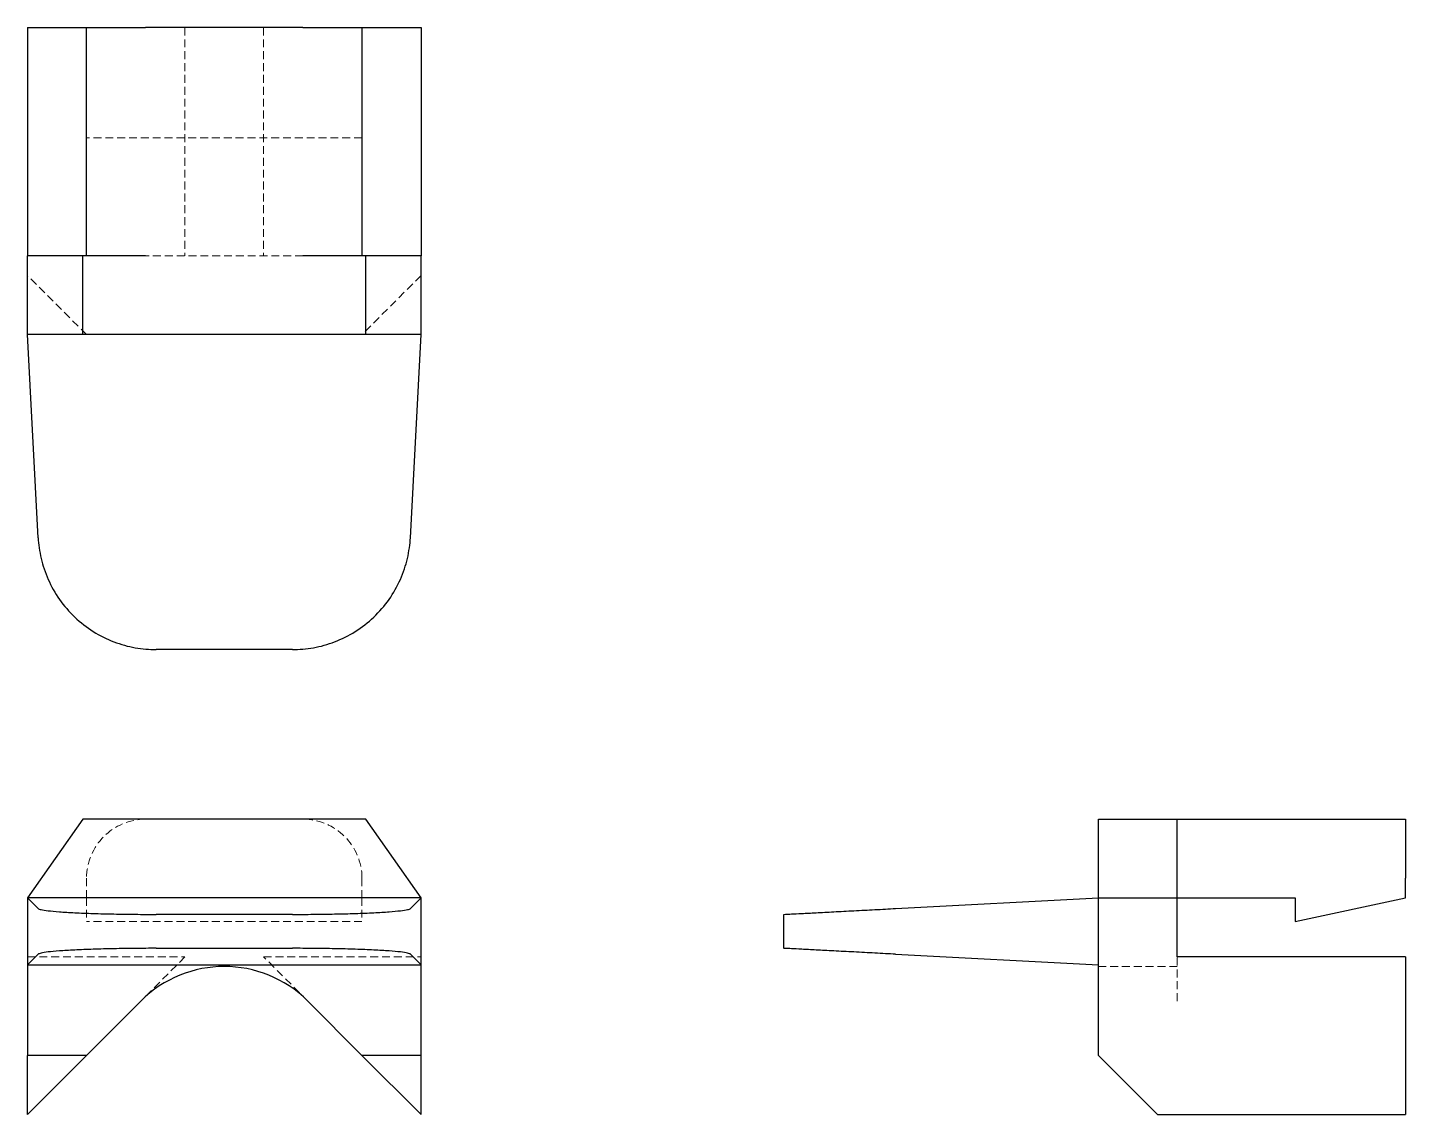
# Model space of a CAD drawing. Header units: millimetres. Extents: x 51 to 273, y 33 to 208.
import ezdxf

# ---------------------------------------------------------------- set-up
doc = ezdxf.new("R2010")
doc.units = ezdxf.units.MM
doc.linetypes.add('HIDDEN', pattern=[1.905, 1.27, -0.635])

msp = doc.modelspace()

# ---------------------------------------------------------------- linework, layer by layer
at = {"color": 7, "linetype": 'Continuous', "lineweight": 25}
for p, q in [((51.35, 208), (60.85, 208)), ((51.35, 208), (51.35, 171.29)), ((60.85, 171.29), (60.85, 208)), ((60.85, 208), (70.34, 208)), ((95.66, 208), (70.34, 208)), ((95.66, 208), (105.15, 208)), ((105.15, 208), (105.15, 171.29)), ((105.15, 208), (114.65, 208)), ((114.65, 208), (114.65, 171.29)), ((51.35, 158.63), (51.35, 171.29)), ((60.22, 171.29), (51.35, 171.29)), ((60.22, 158.63), (60.22, 171.29)), ((70.34, 171.29), (60.22, 171.29)), ((105.78, 171.29), (95.66, 171.29)), ((105.78, 158.63), (105.78, 171.29)), ((114.65, 171.29), (105.78, 171.29)), ((114.65, 158.63), (114.65, 171.29)), ((60.22, 158.63), (51.35, 158.63)), ((53.06, 125.99), (51.35, 158.63)), ((105.78, 158.63), (60.22, 158.63)), ((114.65, 158.63), (105.78, 158.63)), ((112.94, 125.99), (114.65, 158.63)), ((93.97, 108), (72.03, 108)), ((60.22, 80.73), (51.35, 68.08)), ((105.78, 80.73), (60.22, 80.73)), ((114.65, 68.08), (105.78, 80.73)), ((223.63, 68.08), (223.63, 80.73)), ((223.63, 80.73), (236.29, 80.73)), ((236.29, 68.08), (236.29, 80.73)), ((236.29, 80.73), (273, 80.73)), ((273, 80.73), (273, 71.24)), ((273, 68.08), (273, 71.24)), ((114.65, 68.08), (51.35, 68.08)), ((53.06, 66.37), (51.35, 68.08)), ((51.35, 68.08), (51.35, 57.32)), ((112.94, 66.37), (114.65, 68.08)), ((114.65, 57.32), (114.65, 68.08)), ((190.99, 66.37), (223.63, 68.08)), ((223.63, 57.32), (223.63, 68.08)), ((223.63, 68.08), (236.29, 68.08)), ((236.29, 58.58), (236.29, 68.08)), ((236.29, 68.08), (255.28, 68.08)), ((255.28, 68.08), (255.28, 64.28)), ((255.28, 64.28), (273, 68.08)), ((93.97, 65.42), (72.03, 65.42)), ((173, 59.97), (173, 65.42)), ((72.03, 59.97), (93.97, 59.97)), ((53.06, 59.03), (51.35, 57.32)), ((112.94, 59.03), (114.65, 57.32)), ((190.99, 59.03), (223.63, 57.32)), ((273, 58.58), (236.29, 58.58)), ((273, 58.58), (273, 33.27)), ((51.35, 57.32), (114.65, 57.32)), ((51.35, 57.32), (51.35, 42.76)), ((114.65, 42.76), (114.65, 57.32)), ((223.63, 42.76), (223.63, 57.32)), ((60.85, 42.76), (69.57, 51.49)), ((96.43, 51.49), (105.15, 42.76)), ((51.35, 33.27), (51.35, 42.76)), ((60.85, 42.76), (51.35, 42.76)), ((60.85, 42.76), (51.35, 33.27)), ((114.65, 33.27), (105.15, 42.76)), ((114.65, 42.76), (105.15, 42.76)), ((114.65, 33.27), (114.65, 42.76)), ((233.13, 33.27), (223.63, 42.76)), ((233.13, 33.27), (273, 33.27))]:
    msp.add_line(p, q, dxfattribs=at)
at = {"color": 7, "linetype": 'HIDDEN', "lineweight": 18}
for p, q in [((76.67, 208), (76.67, 171.29)), ((89.33, 208), (89.33, 171.29)), ((105.15, 190.28), (60.85, 190.28)), ((95.66, 171.29), (70.34, 171.29)), ((60.85, 158.63), (51.35, 168.13)), ((114.65, 168.13), (105.15, 158.63)), ((60.85, 71.24), (60.85, 68.08)), ((105.15, 71.24), (105.15, 68.08)), ((60.85, 68.08), (60.85, 64.28)), ((105.15, 68.08), (105.15, 64.28)), ((105.15, 64.28), (60.85, 64.28)), ((51.35, 58.58), (76.67, 58.58)), ((76.67, 58.58), (69.57, 51.49)), ((89.33, 58.58), (114.65, 58.58)), ((96.43, 51.49), (89.33, 58.58)), ((236.29, 51.49), (236.29, 58.58)), ((236.29, 57.05), (223.63, 57.05))]:
    msp.add_line(p, q, dxfattribs=at)
for centre, start, end in [((70.34, 71.24), 90, 180), ((95.66, 71.24), 0, 90)]:
    msp.add_arc(centre, 9.49, start, end, dxfattribs=at)
at = {"color": 7, "linetype": 'Continuous', "lineweight": 25}
msp.add_arc((83, 38.06), 18.99, 45, 135, dxfattribs=at)
for points in [[(53.06, 125.99), (53.12, 124.91), (53.28, 123.79), (53.8, 121.53), (54.18, 120.39), (55.16, 118.17), (55.77, 117.09), (57.21, 115.04), (58.04, 114.08), (59.87, 112.35), (60.88, 111.57), (62.99, 110.24), (64.11, 109.69), (66.38, 108.82), (67.53, 108.5), (69.81, 108.09), (70.94, 108), (72.03, 108)], [(93.97, 108), (95.06, 108), (96.19, 108.09), (98.47, 108.5), (99.62, 108.82), (101.89, 109.69), (103.01, 110.24), (105.12, 111.57), (106.13, 112.35), (107.96, 114.08), (108.79, 115.04), (110.23, 117.09), (110.84, 118.17), (111.82, 120.39), (112.2, 121.53), (112.72, 123.79), (112.88, 124.91), (112.94, 125.99)], [(53.06, 66.37), (53.12, 66.31), (53.28, 66.25), (53.8, 66.13), (54.18, 66.07), (55.16, 65.96), (55.77, 65.9), (57.21, 65.79), (58.04, 65.74), (59.87, 65.65), (60.88, 65.61), (62.99, 65.54), (64.11, 65.51), (66.38, 65.47), (67.53, 65.45), (69.81, 65.43), (70.94, 65.42), (72.03, 65.42)], [(93.97, 65.42), (95.06, 65.42), (96.19, 65.43), (98.47, 65.45), (99.62, 65.47), (101.89, 65.51), (103.01, 65.54), (105.12, 65.61), (106.13, 65.65), (107.96, 65.74), (108.79, 65.79), (110.23, 65.9), (110.84, 65.96), (111.82, 66.07), (112.2, 66.13), (112.72, 66.25), (112.88, 66.31), (112.94, 66.37)], [(173, 65.42), (173, 65.42), (173.09, 65.43), (173.5, 65.45), (173.82, 65.47), (174.69, 65.51), (175.24, 65.54), (176.57, 65.61), (177.35, 65.65), (179.08, 65.74), (180.04, 65.79), (182.09, 65.9), (183.17, 65.96), (185.39, 66.07), (186.53, 66.13), (188.79, 66.25), (189.91, 66.31), (190.99, 66.37)], [(72.03, 59.97), (70.94, 59.97), (69.81, 59.97), (67.53, 59.94), (66.38, 59.93), (64.11, 59.88), (62.99, 59.85), (60.88, 59.78), (59.87, 59.74), (58.04, 59.65), (57.21, 59.6), (55.77, 59.49), (55.16, 59.44), (54.18, 59.32), (53.8, 59.26), (53.28, 59.14), (53.12, 59.08), (53.06, 59.03)], [(112.94, 59.03), (112.88, 59.08), (112.72, 59.14), (112.2, 59.26), (111.82, 59.32), (110.84, 59.44), (110.23, 59.49), (108.79, 59.6), (107.96, 59.65), (106.13, 59.74), (105.12, 59.78), (103.01, 59.85), (101.89, 59.88), (99.62, 59.93), (98.47, 59.94), (96.19, 59.97), (95.06, 59.97), (93.97, 59.97)], [(190.99, 59.03), (189.91, 59.08), (188.79, 59.14), (186.53, 59.26), (185.39, 59.32), (183.17, 59.44), (182.09, 59.49), (180.04, 59.6), (179.08, 59.65), (177.35, 59.74), (176.57, 59.78), (175.24, 59.85), (174.69, 59.88), (173.82, 59.93), (173.5, 59.94), (173.09, 59.97), (173, 59.97), (173, 59.97)]]:
    msp.add_open_spline(points, degree=3, knots=[0, 0, 0, 0, 0.125, 0.125, 0.25, 0.25, 0.375, 0.375, 0.5, 0.5, 0.625, 0.625, 0.75, 0.75, 0.875, 0.875, 1, 1, 1, 1], dxfattribs=at)

doc.saveas('drawing.dxf')
